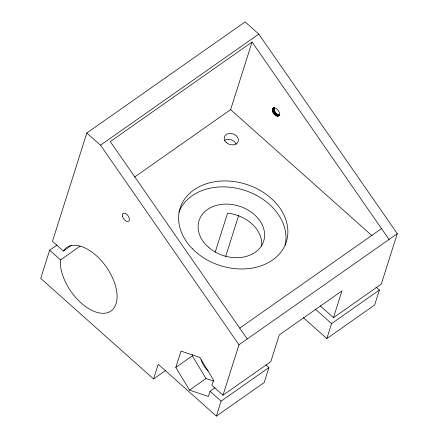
<?xml version="1.0" encoding="UTF-8"?>
<svg xmlns="http://www.w3.org/2000/svg" width="438" height="438" viewBox="0 0 438 438"><rect width="100%" height="100%" fill="white"/><g stroke="black" fill="none" stroke-linecap="round" stroke-linejoin="round"><path stroke-width="0.66" d="M56.929 245.094L49.658 250.197L60.559 259.915L60.543 265.965A38.747 21.5 54.9 0 0 99.475 312.978A38.747 21.5 54.9 0 0 111.241 275.146A38.747 21.5 54.9 0 0 66.215 247.716L63.4 251.029L52.478 241.294L86.839 132.988L245.11 21.9L258.776 34.104L397.288 233.668L381.284 284.114L333.466 317.676L320.337 305.981M272.392 109.807C273.646 104.671 280.074 110.836 279.482 114.159C278.229 119.295 271.806 113.135 272.392 109.807L274.04 108.651L274.319 107.419L272.671 108.575M49.658 250.197L40.712 278.387L153.568 378.985L165.75 370.438M134.597 177.04L230.618 109.648L252.064 42.043L389.043 239.455M153.568 378.985L158.233 364.274L216.372 416.1L264.185 382.538L268.932 367.581L265.882 364.865M214.992 387.8L210.048 391.271L208.4 396.467L189.523 390.105L175.819 367.422L180.998 351.101L199.876 357.463L213.574 380.146L211.921 385.358L222.997 395.202L270.81 361.657L279.28 334.906L341.936 290.931L333.466 317.676M215.189 252.184L227.546 213.24L227.935 213.24A33.901 25.968 17.6 0 1 261.667 246.172M175.819 367.422L192.309 355.853L192.709 354.594M225.674 256.433L238.65 215.54M216.372 416.1L221.113 401.137L268.932 367.581M222.997 395.202L239 344.761L397.288 233.668M303.381 317.654L326.841 338.569L331.588 323.605L379.401 290.044L375.881 286.906M379.401 290.044L374.654 305.007L326.841 338.569M86.839 132.988L100.516 145.181L258.776 34.104M252.064 42.043L110.266 141.562L247.246 338.974M63.4 251.029L71.788 245.138M272.879 108.274L273.98 107.502M272.518 108.936L274.166 107.781M272.425 109.347L274.073 108.191M272.42 110.305L274.068 109.144L274.04 108.651M272.507 110.825L274.155 109.67L274.068 109.144M60.559 259.915L80.132 246.172M272.65 111.372L274.303 110.217L274.155 109.67M272.852 111.925L274.506 110.77L274.303 110.217M273.109 112.484L274.757 111.323L274.506 110.77M273.411 113.031L275.064 111.871L274.757 111.323M273.761 113.557L275.409 112.402L277.561 114.482L279.729 115.052L278.081 116.207M274.144 114.061L275.792 112.905M274.56 114.526L276.208 113.371M274.998 114.953L276.646 113.792M275.453 115.325L277.101 114.165M275.913 115.637L277.561 114.482M276.378 115.895L278.026 114.734M276.832 116.075L278.48 114.92M277.27 116.196L278.924 115.035M277.692 116.24L279.34 115.079M278.738 115.939L279.838 115.167M239.717 328.128L381.514 228.603M189.523 390.105L206.008 378.531L213.558 381.076M230.618 109.648L372.054 235.726M315.333 309.118L331.588 323.605M210.048 391.271L221.113 401.137M100.516 145.181L239 344.761M275.064 111.871L275.409 112.402M192.309 355.853L206.008 378.531M224.338 140.467A7.265 5.563 17.6 0 1 236.279 144.425M178.885 212.293A55.697 42.667 17.6 0 1 243.867 190.092A55.697 42.667 17.6 0 1 285.111 245.324M208.236 370.997A14.531 8.065 54.9 0 1 201.119 359.664M226.287 142.564A7.265 5.563 17.6 0 0 238.184 141.425A7.265 5.563 17.6 0 0 229.403 133.437A7.265 5.563 17.6 0 0 226.287 142.564M122.432 216.175A4.845 2.688 54.9 0 0 128.35 221.458A4.845 2.688 54.9 0 0 126.801 214.368A4.845 2.688 54.9 0 0 122.432 216.175M192.233 248.614A55.697 42.667 17.6 0 0 285.012 245.264A55.697 42.667 17.6 0 0 222.488 180.976A55.697 42.667 17.6 0 0 192.233 248.614M208.28 247.087A33.901 25.968 17.6 0 0 263.638 241.267A33.901 25.968 17.6 0 0 222.17 204.305A33.901 25.968 17.6 0 0 208.28 247.087"/></g></svg>
